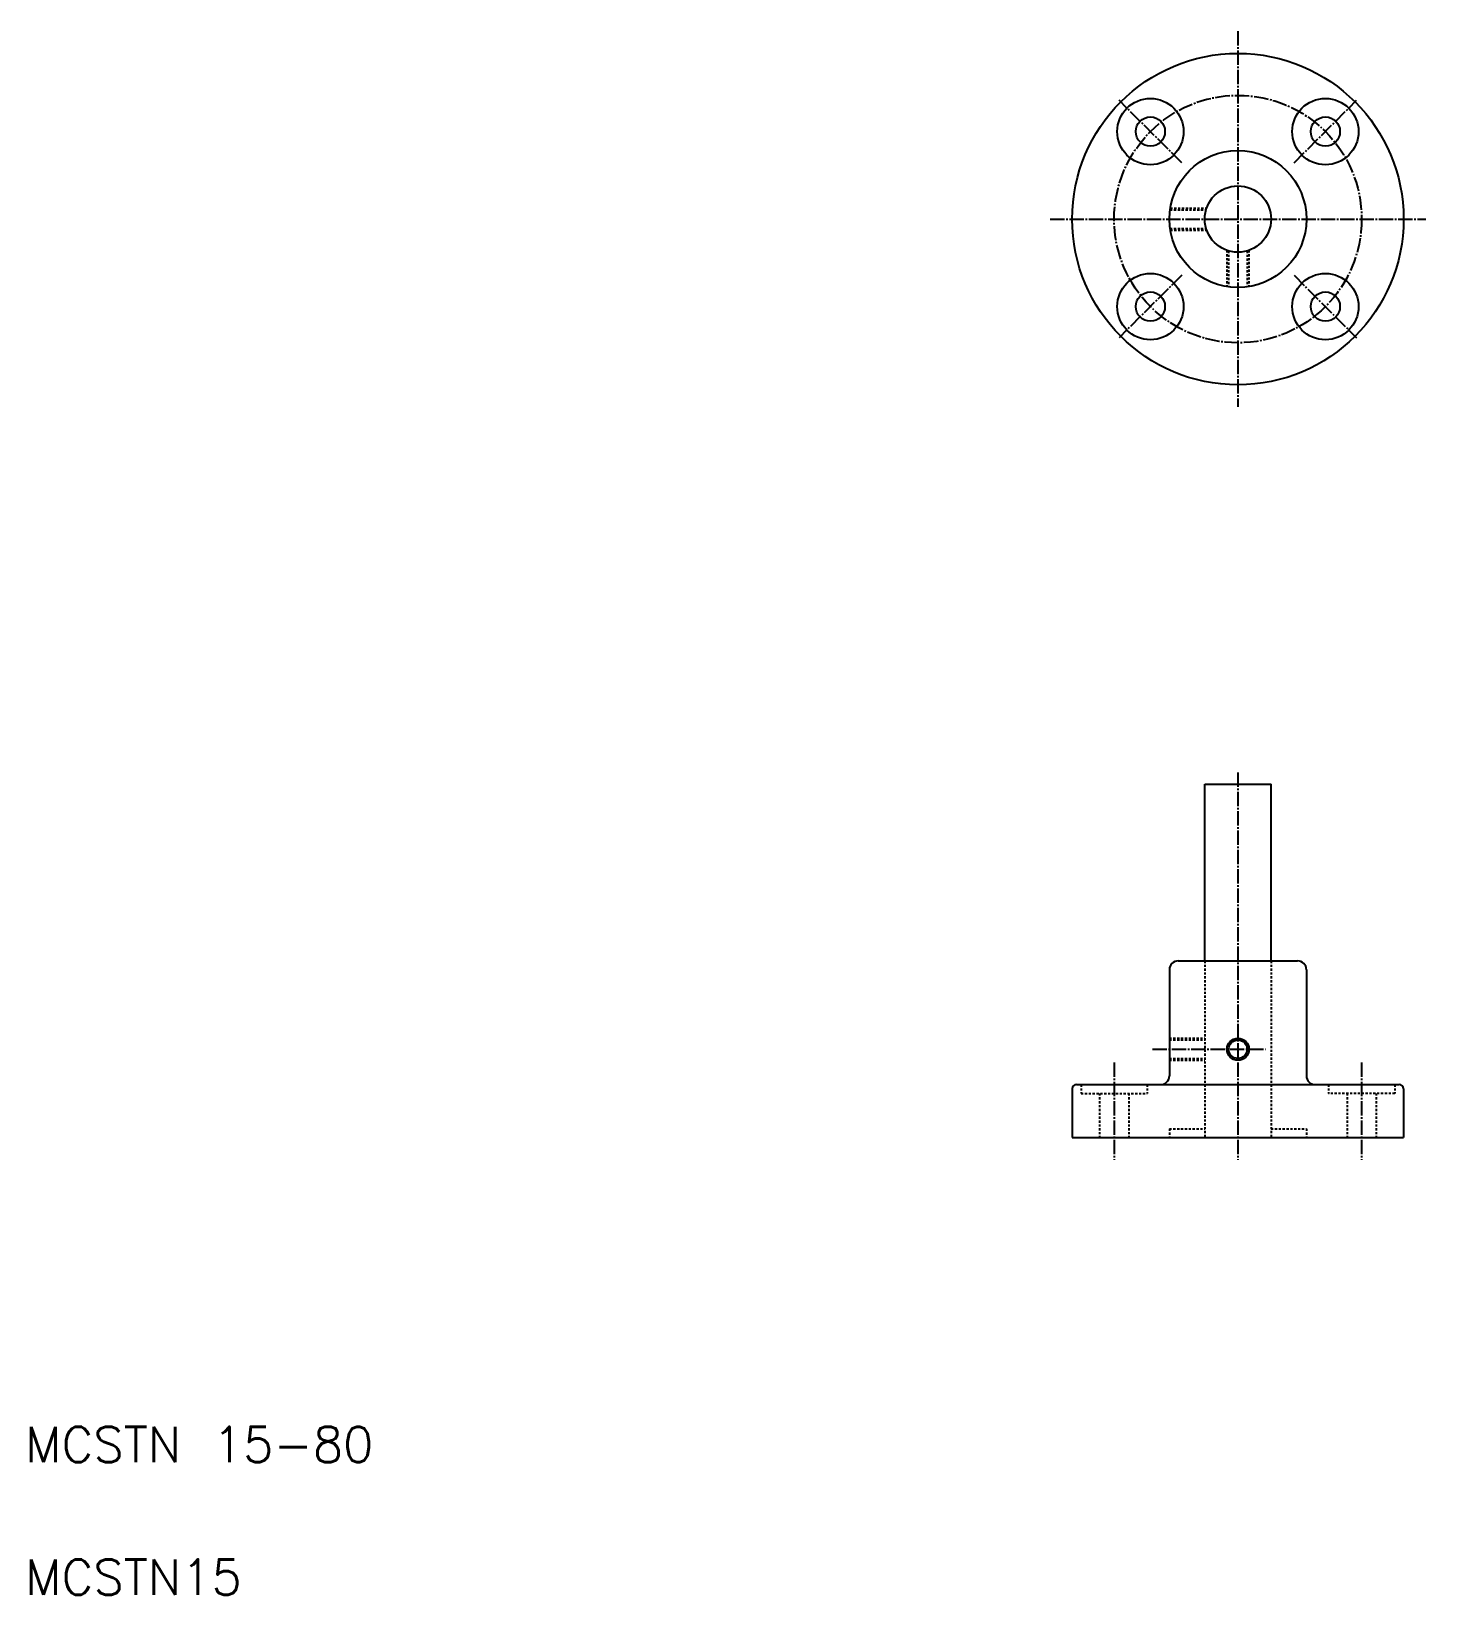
# Model space of a CAD drawing. Extents: x 21 to 337, y 20 to 374.
import ezdxf

# ---------------------------------------------------------------- set-up
doc = ezdxf.new("R2010")
doc.units = 0
doc.header["$LTSCALE"] = 0.25
doc.linetypes.add('CENTER', pattern=[17.5, 13, -1.5, 1.5, -1.5])
doc.linetypes.add('DASHED', pattern=[3.5, 2, -1.5])
doc.layers.get('0').update_dxf_attribs({"linetype": 'CONTINUOUS'})
doc.layers.add('CENTER', color=1, linetype='CENTER')
doc.styles.get("Standard").update_dxf_attribs({"font": 'txt', "bigfont": 'BIGFONT'})

msp = doc.modelspace()

# ---------------------------------------------------------------- linework, layer by layer
at = {"color": 3, "linetype": 'DASHED'}
for p, q in [((279.06, 333.39), (287.21, 333.39)), ((279.12, 333.79), (287.34, 333.79)), ((279.06, 329.19), (287.21, 329.19)), ((279.12, 328.79), (287.34, 328.79)), ((291.91, 324.22), (291.91, 315.99)), ((292.31, 324.09), (292.31, 315.93)), ((296.51, 324.09), (296.51, 315.93)), ((296.91, 324.22), (296.91, 315.99)), ((286.91, 163.44), (286.91, 123.44)), ((301.91, 163.44), (301.91, 123.44)), ((278.91, 145.94), (286.91, 145.94)), ((278.91, 145.54), (286.91, 145.54)), ((278.91, 141.34), (286.91, 141.34)), ((278.91, 140.94), (286.91, 140.94)), ((258.91, 135.44), (258.91, 133.44)), ((273.91, 135.44), (273.91, 133.44)), ((314.91, 135.44), (314.91, 133.44)), ((329.91, 135.44), (329.91, 133.44)), ((258.91, 133.44), (273.91, 133.44)), ((263.11, 133.44), (263.11, 123.44)), ((269.71, 133.44), (269.71, 123.44)), ((329.91, 133.44), (314.91, 133.44)), ((319.11, 133.44), (319.11, 123.44)), ((325.71, 133.44), (325.71, 123.44)), ((278.91, 125.44), (286.91, 125.44)), ((278.91, 125.44), (278.91, 123.44)), ((301.91, 125.44), (309.91, 125.44)), ((309.91, 125.44), (309.91, 123.44))]:
    msp.add_line(p, q, dxfattribs=at)
for p, q in [((286.91, 203.44), (301.91, 203.44)), ((286.91, 163.44), (286.91, 203.44)), ((301.91, 163.44), (301.91, 203.44)), ((280.91, 163.44), (307.91, 163.44)), ((286.91, 163.44), (301.91, 163.44)), ((290.66, 163.44), (290.66, 163.44)), ((294.41, 163.44), (294.41, 163.44)), ((278.91, 161.44), (278.91, 137.44)), ((309.91, 161.44), (309.91, 137.44)), ((256.91, 134.44), (256.91, 123.44)), ((257.91, 135.44), (330.91, 135.44)), ((331.91, 134.44), (331.91, 123.44)), ((256.91, 123.44), (331.91, 123.44))]:
    msp.add_line(p, q)
for centre, radius in [((294.41, 331.29), 37.5), ((274.61, 351.09), 7.5), ((314.21, 351.09), 7.5), ((274.61, 351.09), 3.3), ((314.21, 351.09), 3.3), ((294.41, 331.29), 15.5), ((294.41, 331.29), 7.5), ((274.61, 311.49), 7.5), ((314.21, 311.49), 7.5), ((274.61, 311.49), 3.3), ((274.61, 311.49), 3.3), ((314.21, 311.49), 3.3), ((294.41, 143.44), 2.1)]:
    msp.add_circle(centre, radius)
at = {"color": 3}
msp.add_circle((294.41, 143.44), 2.5, dxfattribs=at)
for centre, radius, start, end in [((280.91, 161.44), 2, 90, 180), ((307.91, 161.44), 2, 0, 90), ((257.91, 134.44), 1, 90, 180), ((276.91, 137.44), 2, 270, 0), ((311.91, 137.44), 2, 180, 270), ((330.91, 134.44), 1, 0, 90)]:
    msp.add_arc(centre, radius, start, end)
at = {"layer": 'CENTER', "color": 1, "linetype": 'CENTER'}
for p, q in [((294.41, 373.79), (294.41, 288.79)), ((281.69, 344.02), (267.54, 358.16)), ((307.14, 344.02), (321.28, 358.16)), ((251.91, 331.29), (336.91, 331.29)), ((281.69, 318.56), (267.54, 304.42)), ((307.14, 318.56), (321.28, 304.42)), ((294.41, 206.07), (294.41, 118.44)), ((275.09, 143.44), (300.62, 143.44)), ((266.41, 140.44), (266.41, 118.44)), ((322.41, 140.44), (322.41, 118.44))]:
    msp.add_line(p, q, dxfattribs=at)
msp.add_circle((294.41, 331.29), 28, dxfattribs=at)

# ---------------------------------------------------------------- texts
for s, p in [('MCSTN 15-80', (20, 50)), ('MCSTN15', (20, 20))]:
    msp.add_text(s, height=8).set_placement(p)

doc.saveas('drawing.dxf')
